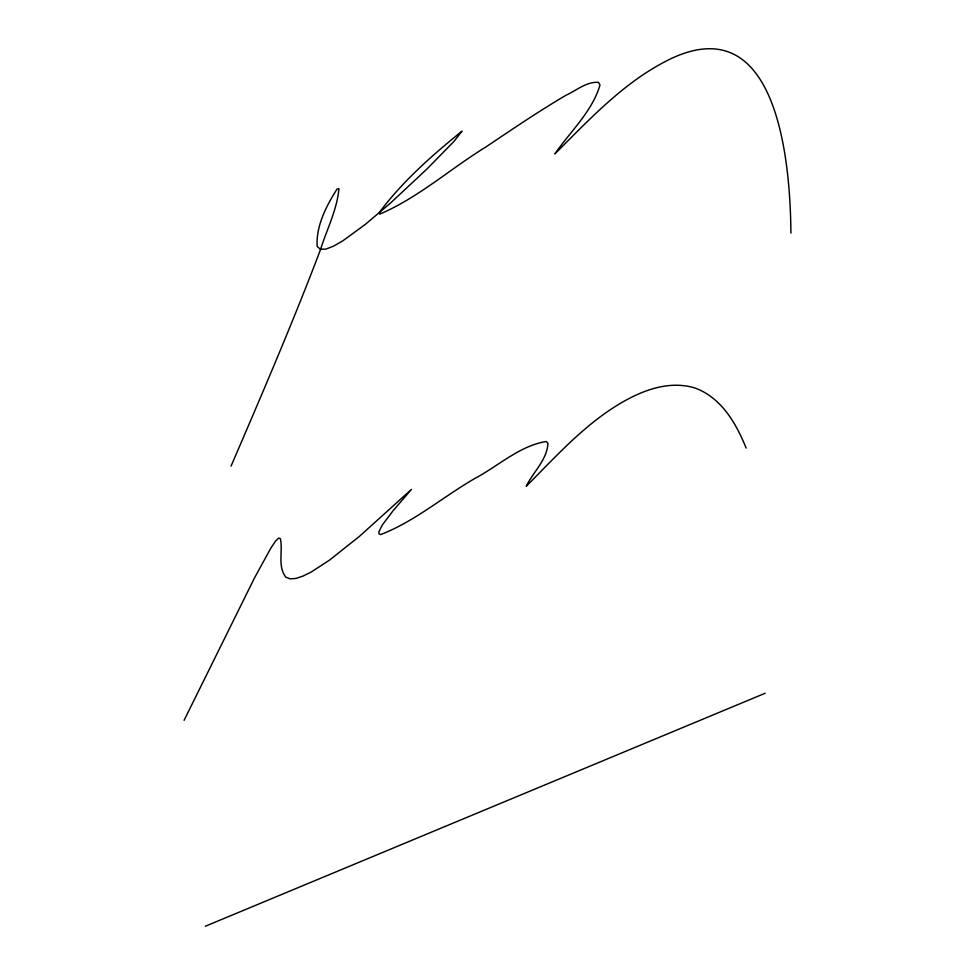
<?xml version="1.0" encoding="UTF-8"?>
<svg xmlns="http://www.w3.org/2000/svg" width="975" height="975" viewBox="0 0 975 975"><rect width="100%" height="100%" fill="white"/><g stroke="black" fill="none" stroke-linecap="round" stroke-linejoin="round"><path stroke-width="1.46" d="M231.063 466.111C261.824 394.582 292.598 323.03 320.275 250.246C326.601 229.868 337.058 210.052 338.947 188.589L337.058 189.028C326.308 205.92 316.022 225.847 317.131 246.322L320.312 249.308L325.882 249.125L333.511 246.163L342.834 240.801L365.211 224.482L390.256 203.275L426.77 169.175L453.765 141.655L462.004 131.162C432.157 155.244 402.602 181.374 379.567 212.172L379.726 214.122C418.263 197.791 450.755 168.443 486.501 146.579C512.692 128.956 538.846 111.223 566.073 95.209C576.444 90.529 586.609 81.4 598.553 82.375L599.991 85.044C592.166 111.662 570.314 131.454 554.86 153.904C590.497 118.463 625.658 80.194 671.885 58.256C779.037 8.568 790.408 166.262 790.908 233.11M184.092 720.318L254.548 577.822L270.892 548.048L275.681 540.942L278.716 538.029L280.373 538.578C283.116 551.192 277.314 566.073 285.797 577.127L290.16 578.87L295.998 578.431L303.067 576.067L311.183 572.033L329.623 560.052L359.556 536.262L411.45 489.401L393.132 510.693L382.298 524.989L378.861 531.862L378.995 533.849L380.689 534.58C415.143 521.272 444.003 496.068 475.958 477.835C498.859 465.55 520.077 445.66 546.195 441.517L547.938 443.211C547.194 459.725 533.154 472.034 526.22 486.281C554.665 457.848 581.856 427.318 616.334 405.819C639.332 391.548 667.302 379.811 694.59 387.867C721.147 397.337 736.162 423.296 746.131 448.086M205.335 926.25L765.18 693.249"/></g></svg>
